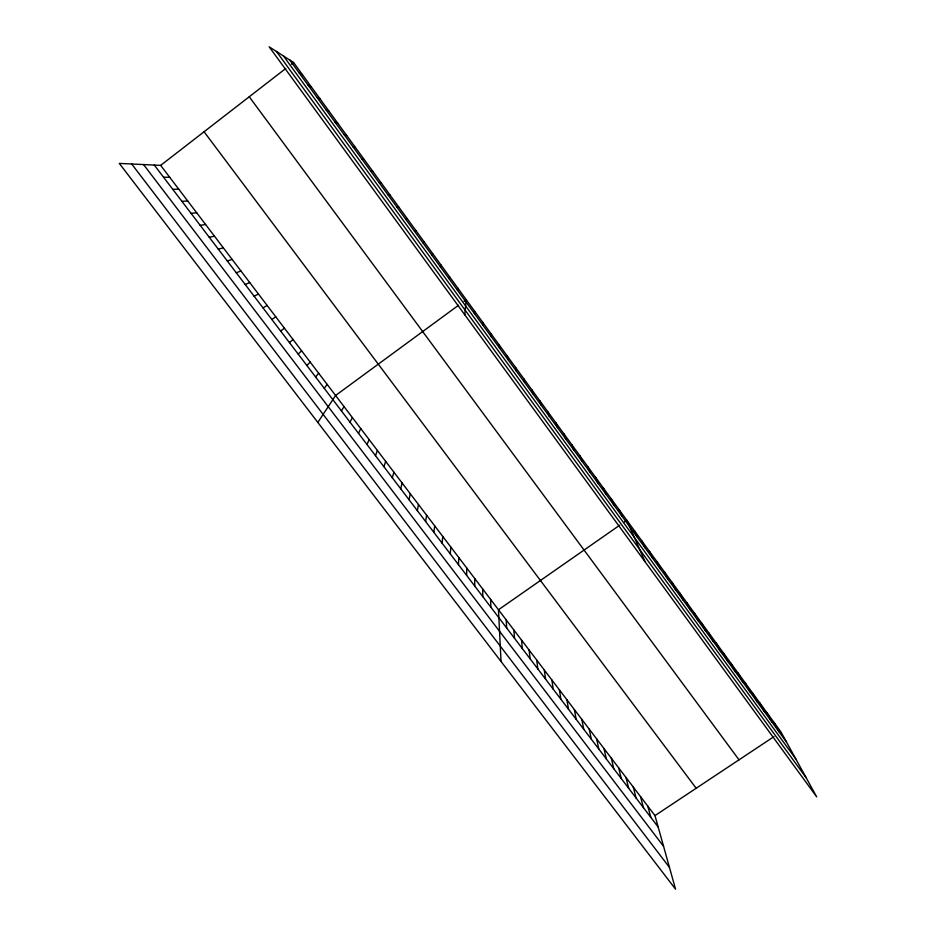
<?xml version="1.0" encoding="UTF-8"?>
<svg xmlns="http://www.w3.org/2000/svg" width="936" height="936" viewBox="0 0 936 936"><rect width="100%" height="100%" fill="white"/><g stroke="black" fill="none" stroke-linecap="round" stroke-linejoin="round"><path stroke-width="1.4" d="M474.716 586.018L474.763 578.565M474.458 313.595L474.517 311.045M466.608 575.359L466.807 568.093M458.464 564.665L458.815 557.587M450.298 553.936L450.801 547.045M464.794 314.812L466.21 299.637L464.022 301.24M442.108 543.173L442.763 536.457M433.883 532.362L434.69 525.845M425.634 521.527L426.594 515.186M417.351 510.646L418.462 504.504M457.493 290.3L457.868 288.183M409.032 499.719L410.307 493.775M400.69 488.756L402.117 482.999M392.313 477.758L393.904 472.2M448.952 278.589L449.502 276.693M383.912 466.725L385.667 461.354M375.476 455.645L377.395 450.473M367.017 444.518L369.088 439.557M440.388 266.83L441.102 265.157M358.523 433.356L360.758 428.594M349.994 422.159L352.404 417.596M341.441 410.916L344.015 406.563M431.8 255.025L432.678 253.586M317.83 422.428L335.591 395.483L458.558 305.241M324.242 388.311L327.144 384.368M315.584 376.951L318.661 373.218M423.177 243.184L424.219 241.968M306.903 365.543L310.155 362.021M298.198 354.1L301.614 350.789M289.446 342.611L293.038 339.511M414.508 231.297L415.736 230.303M160.653 165.379L654.978 815.607L675.558 889.2L119.317 163.414L160.653 165.379L285.761 68.492M291.318 64.186L293.541 62.466L780.963 731.987L816.683 796.864L269.147 46.8L293.541 62.466M280.671 331.075L284.439 328.197M619.667 525.236L498.478 609.757L501.029 661.471M624.429 521.914L626.816 520.24L645.103 561.822M271.861 319.504L275.804 316.836M654.978 815.607L773.955 736.644M263.016 307.885L267.134 305.44M405.826 219.363L407.207 218.603M254.147 296.232L258.441 293.998M245.244 284.532L249.713 282.52M236.293 272.786L240.95 270.995M397.098 207.382L398.666 206.856M227.319 260.992L232.163 259.436M218.322 249.163L223.341 247.829M209.278 237.288L214.484 236.176M388.346 195.355L390.078 195.062M200.199 225.365L205.592 224.488M191.096 213.396L196.677 212.753M181.947 201.38L187.715 200.971M172.774 189.329L178.729 189.154M379.548 183.292L381.467 183.234M163.566 177.22L169.709 177.29M370.726 171.171L372.82 171.358M361.869 159.015L364.139 159.436M352.989 146.812L355.434 147.467M344.062 134.562L346.683 135.463M335.1 122.265L337.908 123.412M326.114 109.91L329.109 111.314M317.082 97.519L320.264 99.169M308.026 85.082L311.384 86.978M298.935 72.598L302.48 74.74M131.683 163.999L669.462 867.403M154.311 165.075L658.172 827.026M143.547 164.56L663.554 846.308M204.071 131.754L696.173 788.264M249.245 96.771L739.019 759.833M289.809 60.068L786.497 742.037M283.456 55.984L795.846 759.026M276.448 51.492L806.083 777.629M773.873 722.241L779.278 732.127M766.748 712.46L772.036 722.183M759.599 702.643L764.77 712.214M752.439 692.804L757.481 702.199M745.243 682.917L750.169 692.149M738.024 673.007L742.821 682.075M730.782 663.062L735.462 671.966M723.516 653.082L728.068 661.81M716.227 643.067L720.65 651.631M708.915 633.028L713.209 641.417M701.579 622.943L705.744 631.157M694.22 612.834L698.256 620.872M686.825 602.679L690.733 610.553M679.419 592.5L683.186 600.187M671.978 582.286L675.616 589.797M664.513 572.036L668.023 579.361M657.025 561.74L660.395 568.901M649.514 551.421L652.743 558.394M641.967 541.066L645.068 547.852M634.409 530.677L637.369 537.276M619.047 509.582L621.738 515.806M611.255 498.876L613.794 504.913M603.439 488.136L605.838 493.986M595.6 477.36L597.847 483.011M587.726 466.549L589.832 472.001M579.817 455.692L581.782 460.957M571.896 444.811L573.698 449.865M563.94 433.871L565.59 438.727M555.949 422.908L557.458 427.565M547.934 411.899L549.292 416.356M539.896 400.854L541.102 405.101M647.77 806.13L650.836 817.397M640.528 796.618L643.477 807.721M531.823 389.762L532.876 393.81M633.274 787.071L636.094 798.034M625.997 777.488L628.688 788.299M618.696 767.883L621.258 778.53M523.727 378.635L524.616 382.473M611.36 758.242L613.794 768.737M604.012 748.578L606.317 758.909M596.641 738.878L598.806 749.046M515.596 367.474L516.333 371.101M589.235 729.144L591.283 739.147M581.818 719.375L583.725 729.226M574.365 709.57L576.143 719.257M566.888 699.742L568.526 709.266M507.441 356.265L508.026 359.681M559.389 689.879L560.898 699.239M551.866 679.981L553.235 689.165M544.319 670.047L545.548 679.068M499.251 345.021L499.672 348.227M536.737 660.079L537.837 668.936M529.132 650.087L530.092 658.768M521.516 640.048L522.335 648.566M491.037 333.743L491.306 336.726M513.864 629.986L514.543 638.329M506.177 619.889L506.715 628.056M482.789 322.405L482.894 325.178M490.604 599.391L490.85 607.207M482.695 588.99L482.8 596.63"/></g></svg>
